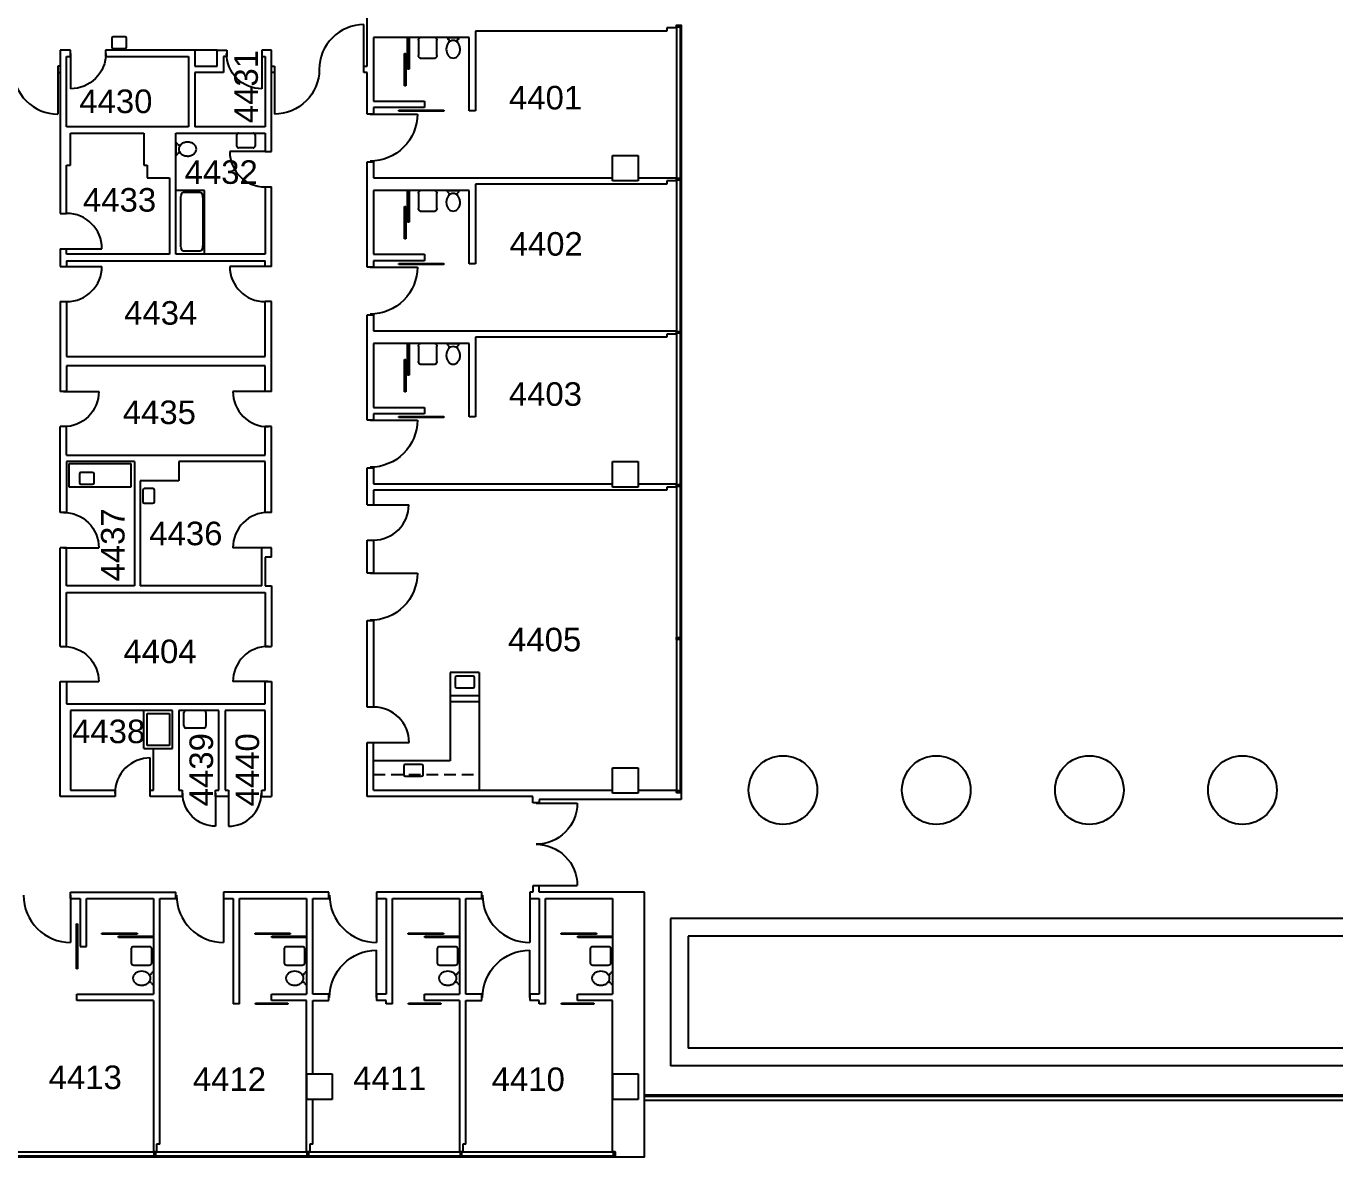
# Model space of a CAD drawing. Extents: x 338 to 7662, y 1527 to 4803.
# Drawn here: x 4984 to 6318, y 1660 to 2813 of the extents above; entities that cross this region are included whole.
import ezdxf

# ---------------------------------------------------------------- set-up
doc = ezdxf.new("R2010")
doc.units = 0
doc.header["$LTSCALE"] = 96
doc.header["$MEASUREMENT"] = 0
doc.linetypes.add('HIDDEN2', pattern=[0.1875, 0.125, -0.0625])
doc.layers.get('0').update_dxf_attribs({"linetype": 'CONTINUOUS'})
for name, color, linetype in [('A-ANNO-TX192', 4, 'CONTINUOUS'), ('A-COLS', 5, 'CONTINUOUS'), ('A-DOOR', 2, 'CONTINUOUS'), ('A-FLOR-CASE', 3, 'CONTINUOUS'), ('A-FLOR-CASE-UPPR', 3, 'HIDDEN2'), ('A-FLOR-HRAL', 1, 'CONTINUOUS'), ('A-FLOR-PFIX', 2, 'CONTINUOUS'), ('A-FURN', 3, 'CONTINUOUS'), ('A-GLAZ', 2, 'CONTINUOUS'), ('A-GLAZ-SILL', 1, 'CONTINUOUS'), ('A-ROOF-LEVL-THICK', 3, 'CONTINUOUS'), ('A-WALL-FULL', 6, 'CONTINUOUS'), ('L-PLNT', 4, 'CONTINUOUS')]:
    doc.layers.add(name, color=color, linetype=linetype)
doc.styles.add('ARIAL', font='arial.ttf')

# ---------------------------------------------------------------- blocks, each defined once
blk = doc.blocks.new('endglaz')
blk.add_line((0, -4), (154, -4))
blk.add_lwpolyline([(156, -5), (156, 0), (154, 0), (154, -5)], close=True)
at = {"layer": 'A-GLAZ-SILL'}
for p, q in [((0, 0), (154, 0)), ((0, -5), (154, -5))]:
    blk.add_line(p, q, dxfattribs=at)

msp = doc.modelspace()

# ---------------------------------------------------------------- linework, layer by layer
at = {"layer": 'A-COLS'}
for p, q in [((5582, 2655), (5582, 2681)), ((5582, 2681), (5608, 2681)), ((5608, 2681), (5608, 2655)), ((5608, 2655), (5582, 2655)), ((5582, 2369), (5608, 2369)), ((5582, 2343), (5582, 2369)), ((5608, 2369), (5608, 2343)), ((5608, 2343), (5582, 2343)), ((5582, 2057), (5608, 2057)), ((5582, 2031), (5582, 2057)), ((5608, 2057), (5608, 2031)), ((5608, 2031), (5582, 2031)), ((5270, 1745), (5296, 1745)), ((5270, 1745), (5270, 1719)), ((5296, 1745), (5296, 1719)), ((5582, 1745), (5608, 1745)), ((5582, 1745), (5582, 1719)), ((5608, 1745), (5608, 1719)), ((5296, 1719), (5270, 1719)), ((5608, 1719), (5582, 1719))]:
    msp.add_line(p, q, dxfattribs=at)
at = {"layer": 'A-DOOR'}
for p, q in [((5328.6, 2768.75), (5328.6, 2814.35)), ((5373, 2801.25), (5374.52583, 2801.25)), ((5373, 2769), (5373, 2801.25)), ((5374.52583, 2801.25), (5374.52583, 2769)), ((5029.5, 2785), (5029.5, 2749)), ((5224.5, 2785), (5224.5, 2749)), ((5370, 2785), (5371.261, 2785.0056)), ((5370, 2752), (5370, 2785)), ((5371.261, 2785.0056), (5371.261, 2752)), ((5016.6, 2768.75), (5016.6, 2723.15)), ((5237.4, 2768.75), (5237.4, 2723.15)), ((5374.52583, 2769), (5373, 2769)), ((5371.261, 2752), (5370, 2752)), ((5335, 2723.25), (5383, 2723.25)), ((5364, 2727), (5410, 2727)), ((5364, 2726), (5364, 2727)), ((5410, 2726), (5364, 2726)), ((5410, 2727), (5410, 2726)), ((5227.75, 2685), (5191.75, 2685)), ((5373, 2645.25), (5374.52583, 2645.25)), ((5373, 2613), (5373, 2645.25)), ((5374.52583, 2645.25), (5374.52583, 2613)), ((5370, 2629), (5371.261, 2629.0056)), ((5370, 2596), (5370, 2629)), ((5371.261, 2629.0056), (5371.261, 2596)), ((5374.52583, 2613), (5373, 2613)), ((5371.261, 2596), (5370, 2596)), ((5025.5, 2586), (5061.5, 2586)), ((5025.5, 2568), (5061.5, 2568)), ((5227.75, 2568), (5191.75, 2568)), ((5335, 2567.25), (5383, 2567.25)), ((5364, 2571), (5410, 2571)), ((5364, 2570), (5364, 2571)), ((5410, 2570), (5364, 2570)), ((5410, 2571), (5410, 2570)), ((5373, 2489.25), (5374.52583, 2489.25)), ((5373, 2457), (5373, 2489.25)), ((5374.52583, 2489.25), (5374.52583, 2457)), ((5370, 2473), (5371.261, 2473.0056)), ((5370, 2440), (5370, 2473)), ((5371.261, 2473.0056), (5371.261, 2440)), ((5374.52583, 2457), (5373, 2457)), ((5022.25, 2440.5), (5058.25, 2440.5)), ((5231, 2440.5), (5195, 2440.5)), ((5371.261, 2440), (5370, 2440)), ((5364, 2415), (5410, 2415)), ((5364, 2414), (5364, 2415)), ((5410, 2415), (5410, 2414)), ((5335, 2411.25), (5383, 2411.25)), ((5410, 2414), (5364, 2414)), ((5338.25, 2325), (5374.25, 2325)), ((5022.25, 2281.25), (5058.25, 2281.25)), ((5231, 2281.25), (5195, 2281.25)), ((5335, 2255.25), (5383, 2255.25)), ((5022.25, 2144.75), (5058.25, 2144.75)), ((5231, 2144.75), (5195, 2144.75)), ((5338.6519, 2082.76798), (5374.6519, 2082.76798)), ((5110.75, 2031), (5110.75, 2067)), ((5177.375, 2031), (5177.375, 1997.4)), ((5190.375, 2031), (5190.375, 1997.4)), ((5504, 2021), (5546, 2021)), ((5504, 1937), (5546, 1937)), ((5029.5, 1927), (5029.5, 1879)), ((5185.5, 1927), (5185.5, 1879)), ((5341.5, 1927), (5341.5, 1879)), ((5497.5, 1927), (5497.5, 1879)), ((5035.5, 1852), (5035.5, 1898)), ((5035.5, 1898), (5036.5, 1898)), ((5036.5, 1898), (5036.5, 1852)), ((5061.5, 1887.25385), (5061.5, 1888.51485)), ((5061.5, 1888.51485), (5097.5, 1888.51485)), ((5097.5056, 1887.25385), (5061.5, 1887.25385)), ((5078.5, 1883.98902), (5078.5, 1885.51485)), ((5078.5, 1885.51485), (5114, 1885.51485)), ((5114, 1883.98902), (5078.5, 1883.98902)), ((5097.5, 1888.51485), (5097.5056, 1887.25385)), ((5114, 1885.51485), (5114, 1883.98902)), ((5217.5, 1887.25385), (5217.5, 1888.51485)), ((5217.5, 1888.51485), (5253.5, 1888.51485)), ((5253.5056, 1887.25385), (5217.5, 1887.25385)), ((5234.5, 1883.98902), (5234.5, 1885.51485)), ((5234.5, 1885.51485), (5270, 1885.51485)), ((5270, 1883.98902), (5234.5, 1883.98902)), ((5253.5, 1888.51485), (5253.5056, 1887.25385)), ((5270, 1885.51485), (5270, 1883.98902)), ((5373.5, 1887.25385), (5373.5, 1888.51485)), ((5373.5, 1888.51485), (5409.5, 1888.51485)), ((5409.5056, 1887.25385), (5373.5, 1887.25385)), ((5390.5, 1883.98902), (5390.5, 1885.51485)), ((5390.5, 1885.51485), (5426, 1885.51485)), ((5426, 1883.98902), (5390.5, 1883.98902)), ((5409.5, 1888.51485), (5409.5056, 1887.25385)), ((5426, 1885.51485), (5426, 1883.98902)), ((5529.5, 1887.25385), (5529.5, 1888.51485)), ((5529.5, 1888.51485), (5565.5, 1888.51485)), ((5565.5056, 1887.25385), (5529.5, 1887.25385)), ((5546.5, 1883.98902), (5546.5, 1885.51485)), ((5546.5, 1885.51485), (5582, 1885.51485)), ((5582, 1883.98902), (5546.5, 1883.98902)), ((5565.5, 1888.51485), (5565.5056, 1887.25385)), ((5582, 1885.51485), (5582, 1883.98902)), ((5341.5, 1823), (5341.5, 1871)), ((5497.5, 1823), (5497.5, 1871)), ((5036.5, 1852), (5035.5, 1852)), ((5218, 1816), (5218, 1817)), ((5218, 1817), (5251, 1817)), ((5251, 1816), (5218, 1816)), ((5251, 1817), (5251, 1816)), ((5374, 1816), (5374, 1817)), ((5374, 1817), (5407, 1817)), ((5407, 1816), (5374, 1816)), ((5407, 1817), (5407, 1816)), ((5530, 1816), (5530, 1817)), ((5530, 1817), (5563, 1817)), ((5563, 1816), (5530, 1816)), ((5563, 1817), (5563, 1816))]:
    msp.add_line(p, q, dxfattribs=at)
for centre, start, end in [((5227.75, 2685), 180, 270), ((5025.5, 2586), 0, 90), ((5025.5, 2568), 270, 0), ((5227.75, 2568), 180, 270), ((5338.25, 2325), 270, 0), ((5338.6519, 2082.76798), 360, 90)]:
    msp.add_arc(centre, 36, start, end, dxfattribs=at)
for centre, major_axis, start_param, end_param in [((5328.6, 2768.75), (-32.24407, 32.24407), 5.4977871438, 7.0685834706), ((5016.6, 2768.75), (32.24407, 32.24407), 2.3561944902, 3.926990817), ((5231, 2440.5), (-25.45584, 25.45584), 0.7853981634, 2.3561944902), ((5231, 2281.25), (25.45584, 25.45584), 0.7853981634, 2.3561944902), ((5231, 2144.75), (25.45584, 25.45584), 0.7853981634, 2.3561944902), ((5110.75, 2031), (25.45584, 25.45584), 0.7853981634, 2.3561944902), ((5190.375, 2031), (23.75879, 23.75879), 3.926990817, 5.4977871438), ((5029.5, 1927), (-33.94113, 33.94113), 0.7853981634, 2.3561944902), ((5185.5, 1927), (-33.94113, 33.94113), 0.7853981634, 2.3561944902), ((5341.5, 1927), (-33.94113, 33.94113), 0.7853981634, 2.3561944902), ((5497.5, 1927), (-33.94113, 33.94113), 0.7853981634, 2.3561944902)]:
    msp.add_ellipse(centre, major_axis=major_axis, ratio=1, start_param=start_param, end_param=end_param, dxfattribs=at)
at = {"layer": 'A-DOOR', "extrusion": (0, 0, -1)}
for centre, major_axis, start_param, end_param in [((5029.5, 2785), (25.45584, 25.45584), 0.7853981634, 2.3561944902), ((5224.5, 2785), (-25.45584, 25.45584), 3.926990817, 5.4977871438), ((5237.4, 2768.75), (-32.24407, 32.24407), 2.3561944902, 3.926990817), ((5335, 2723.25), (33.94113, 33.94113), 0.7853981634, 2.3561944902), ((5335, 2567.25), (33.94113, 33.94113), 0.7853981634, 2.3561944902), ((5022.25, 2440.5), (25.45584, 25.45584), 0.7853981634, 2.3561944902), ((5335, 2411.25), (33.94113, 33.94113), 0.7853981634, 2.3561944902), ((5022.25, 2281.25), (-25.45584, 25.45584), 0.7853981634, 2.3561944902), ((5335, 2255.25), (33.94113, 33.94113), 0.7853981634, 2.3561944902), ((5022.25, 2144.75), (-25.45584, 25.45584), 0.7853981634, 2.3561944902), ((5177.375, 2031), (23.75879, 23.75879), 2.3561944902, 3.926990817), ((5504, 2021), (29.69848, 29.69848), 0.7853981634, 2.3561944902), ((5504, 1937), (29.69848, 29.69848), 5.4977871438, 7.0685834706), ((5341.5, 1823), (-33.94113, 33.94113), 5.4977871438, 7.0685834706), ((5497.5, 1823), (-33.94113, 33.94113), 5.4977871438, 7.0685834706)]:
    msp.add_ellipse(centre, major_axis=major_axis, ratio=1, start_param=start_param, end_param=end_param, dxfattribs=at)
at = {"layer": 'A-FLOR-CASE'}
for p, q in [((5028, 2367), (5091, 2367)), ((5028, 2343), (5028, 2367)), ((5091, 2367), (5091, 2343)), ((5091, 2343), (5028, 2343)), ((5416.29075, 2154.1453), (5416.29075, 2130.39091)), ((5446.12073, 2154.1453), (5416.29075, 2154.1453)), ((5446.12073, 2154.1453), (5446.12073, 2130.39091)), ((5416.29075, 2124.2179), (5416.29075, 2064.10872)), ((5446.12073, 2124.2179), (5446.12073, 2034.25)), ((5416.29075, 2064.10872), (5338.25, 2064.10872))]:
    msp.add_line(p, q, dxfattribs=at)
at = {"layer": 'A-FLOR-CASE-UPPR'}
msp.add_line((5338.25, 2050.11194), (5446.12073, 2050.11194), dxfattribs=at)
at = {"layer": 'A-FLOR-HRAL'}
for p, q in [((6511.5, 1723.5), (5614.5, 1723.5)), ((6511.5, 1722), (5614.5, 1722))]:
    msp.add_line(p, q, dxfattribs=at)
at = {"layer": 'A-FLOR-PFIX'}
for p, q in [((5085, 2802), (5073, 2802)), ((5071.5, 2800.5), (5071.5, 2791.5)), ((5073, 2790), (5085, 2790)), ((5086.5, 2791.5), (5086.5, 2800.5)), ((5384.125, 2798.625), (5384.125, 2782.875)), ((5402.875, 2782.875), (5402.875, 2798.625)), ((5413.5, 2801.25), (5425.5, 2801.25)), ((5386, 2780.25), (5401, 2780.25)), ((5198.875, 2690.625), (5198.875, 2701.875)), ((5217.625, 2701.875), (5217.625, 2690.625)), ((5136.75, 2693.5), (5136.75, 2681.5)), ((5215.75, 2688.75), (5200.75, 2688.75)), ((5166, 2645.25), (5136.75, 2645.25)), ((5144, 2643.5), (5162, 2643.5)), ((5166, 2580.25), (5166, 2645.25)), ((5384.125, 2642.625), (5384.125, 2626.875)), ((5402.875, 2626.875), (5402.875, 2642.625)), ((5413.5, 2645.25), (5425.5, 2645.25)), ((5141.75, 2591), (5141.75, 2636)), ((5164.25, 2636), (5164.25, 2591)), ((5386, 2624.25), (5401, 2624.25)), ((5162, 2583.5), (5144, 2583.5)), ((5384.125, 2486.625), (5384.125, 2470.875)), ((5402.875, 2470.875), (5402.875, 2486.625)), ((5413.5, 2489.25), (5425.5, 2489.25)), ((5386, 2468.25), (5401, 2468.25)), ((5038.5, 2356.5), (5038.5, 2347.5)), ((5052, 2358), (5040, 2358)), ((5053.5, 2347.5), (5053.5, 2356.5)), ((5040, 2346), (5052, 2346)), ((5103, 2340), (5103, 2328)), ((5113.5, 2341.5), (5104.5, 2341.5)), ((5115, 2328), (5115, 2340)), ((5104.5, 2326.5), (5113.5, 2326.5)), ((5421.70623, 2148.95554), (5421.70623, 2139.95554)), ((5439.8902, 2150.45554), (5423.20623, 2150.45554)), ((5441.3902, 2139.95554), (5441.3902, 2148.95554)), ((5423.20623, 2138.45554), (5439.8902, 2138.45554)), ((5145, 2099.75), (5145, 2113.25)), ((5167.5, 2113.25), (5167.5, 2099.75)), ((5165.25, 2097.5), (5147.25, 2097.5)), ((5369.19795, 2058.7718), (5369.19795, 2049.7718)), ((5387.38192, 2060.2718), (5370.69795, 2060.2718)), ((5388.88192, 2049.7718), (5388.88192, 2058.7718)), ((5370.69795, 2048.2718), (5387.38192, 2048.2718)), ((5091.25, 1872.75), (5091.25, 1857.75)), ((5109.625, 1874.625), (5093.875, 1874.625)), ((5112.25, 1857.75), (5112.25, 1872.75)), ((5247.25, 1872.75), (5247.25, 1857.75)), ((5265.625, 1874.625), (5249.875, 1874.625)), ((5268.25, 1857.75), (5268.25, 1872.75)), ((5403.25, 1872.75), (5403.25, 1857.75)), ((5421.625, 1874.625), (5405.875, 1874.625)), ((5424.25, 1857.75), (5424.25, 1872.75)), ((5559.25, 1872.75), (5559.25, 1857.75)), ((5577.625, 1874.625), (5561.875, 1874.625)), ((5580.25, 1857.75), (5580.25, 1872.75)), ((5093.875, 1855.875), (5109.625, 1855.875)), ((5249.875, 1855.875), (5265.625, 1855.875)), ((5405.875, 1855.875), (5421.625, 1855.875)), ((5561.875, 1855.875), (5577.625, 1855.875)), ((5114, 1848.5), (5114, 1836.5)), ((5270, 1848.5), (5270, 1836.5)), ((5426, 1848.5), (5426, 1836.5)), ((5582, 1848.5), (5582, 1836.5))]:
    msp.add_line(p, q, dxfattribs=at)
for centre, radius, start, end in [((5073, 2800.5), 1.5, 90, 180), ((5085, 2800.5), 1.5, 0, 90), ((5073, 2791.5), 1.5, 180, 270), ((5085, 2791.5), 1.5, 270, 0), ((5423.83705, 2789.25), 11.41267, 161.96235197, 198.03764803), ((5421.71089, 2789.94237), 9.17661, 141.82628868, 161.96235197), ((5415, 2800.75), 1.58114, 161.56505118, 251.56505118), ((5420.3602, 2791.00426), 7.45848, 117.78334671, 141.82628868), ((5413.80469, 2797.55469), 1.83236, 314.34401739, 67.69959954), ((5419.5, 2792.63692), 5.61308, 62.21665329, 117.78334671), ((5418.6398, 2791.00426), 7.45848, 38.17371132, 62.21665329), ((5425.16652, 2797.58348), 1.79486, 111.79875016, 228.25712795), ((5424, 2800.75), 1.58114, 288.43494882, 18.43494882), ((5417.28911, 2789.94237), 9.17661, 18.03764803, 38.17371132), ((5415.16295, 2789.25), 11.41267, 0, 18.03764803), ((5417.9056, 2788.6908), 8.68803, 341.96235197, 3.69039014), ((5421.71089, 2788.55763), 9.17661, 198.03764803, 218.17371132), ((5420.3602, 2787.49574), 7.45848, 218.17371132, 242.21665329), ((5419.5, 2785.86308), 5.61308, 242.21665329, 297.78334671), ((5418.6398, 2787.49574), 7.45848, 297.78334671, 321.82628868), ((5416.56401, 2789.12768), 10.09896, 321.82628868, 341.96235197), ((5137.25, 2692), 1.58114, 18.43494882, 108.43494882), ((5137.25, 2683), 1.58114, 251.56505118, 341.56505118), ((5140.44531, 2693.19531), 1.83236, 202.30040046, 315.65598261), ((5140.41652, 2681.83348), 1.79486, 41.74287205, 158.20124984), ((5145.36308, 2687.5), 5.61308, 152.21665329, 207.78334671), ((5146.99574, 2686.6398), 7.45848, 128.17371132, 152.21665329), ((5146.99574, 2688.3602), 7.45848, 207.78334671, 231.82628868), ((5148.05763, 2685.28911), 9.17661, 108.03764803, 128.17371132), ((5148.05763, 2689.71089), 9.17661, 231.82628868, 251.96235197), ((5148.75, 2683.16295), 11.41267, 71.96235197, 108.03764803), ((5148.87232, 2690.43599), 10.09896, 288.03764803, 308.17371132), ((5149.44237, 2685.28911), 9.17661, 51.82628868, 71.96235197), ((5150.50426, 2686.6398), 7.45848, 27.78334671, 51.82628868), ((5150.50426, 2688.3602), 7.45848, 308.17371132, 332.21665329), ((5152.13692, 2687.5), 5.61308, 0, 27.78334671), ((5152.13692, 2687.5), 5.61308, 332.21665329, 360), ((5148.75, 2691.83705), 11.41267, 251.96235197, 270), ((5149.3092, 2689.0944), 8.68803, 266.30960986, 288.03764803), ((5415, 2644.75), 1.58114, 161.56505118, 251.56505118), ((5420.3602, 2635.00426), 7.45848, 117.78334671, 141.82628868), ((5413.80469, 2641.55469), 1.83236, 314.34401739, 67.69959954), ((5419.5, 2636.63692), 5.61308, 62.21665329, 117.78334671), ((5418.6398, 2635.00426), 7.45848, 38.17371132, 62.21665329), ((5425.16652, 2641.58348), 1.79486, 111.79875016, 228.25712795), ((5424, 2644.75), 1.58114, 288.43494882, 18.43494882), ((5423.83705, 2633.25), 11.41267, 161.96235197, 198.03764803), ((5421.71089, 2633.94237), 9.17661, 141.82628868, 161.96235197), ((5421.71089, 2632.55763), 9.17661, 198.03764803, 218.17371132), ((5417.28911, 2633.94237), 9.17661, 18.03764803, 38.17371132), ((5416.56401, 2633.12768), 10.09896, 321.82628868, 341.96235197), ((5415.16295, 2633.25), 11.41267, 0, 18.03764803), ((5417.9056, 2632.6908), 8.68803, 341.96235197, 3.69039014), ((5420.3602, 2631.49574), 7.45848, 218.17371132, 242.21665329), ((5419.5, 2629.86308), 5.61308, 242.21665329, 297.78334671), ((5418.6398, 2631.49574), 7.45848, 297.78334671, 321.82628868), ((5421.71089, 2477.94237), 9.17661, 141.82628868, 161.96235197), ((5415, 2488.75), 1.58114, 161.56505118, 251.56505118), ((5420.3602, 2479.00426), 7.45848, 117.78334671, 141.82628868), ((5413.80469, 2485.55469), 1.83236, 314.34401739, 67.69959954), ((5419.5, 2480.63692), 5.61308, 62.21665329, 117.78334671), ((5418.6398, 2479.00426), 7.45848, 38.17371132, 62.21665329), ((5425.16652, 2485.58348), 1.79486, 111.79875016, 228.25712795), ((5424, 2488.75), 1.58114, 288.43494882, 18.43494882), ((5417.28911, 2477.94237), 9.17661, 18.03764803, 38.17371132), ((5423.83705, 2477.25), 11.41267, 161.96235197, 198.03764803), ((5421.71089, 2476.55763), 9.17661, 198.03764803, 218.17371132), ((5420.3602, 2475.49574), 7.45848, 218.17371132, 242.21665329), ((5419.5, 2473.86308), 5.61308, 242.21665329, 297.78334671), ((5418.6398, 2475.49574), 7.45848, 297.78334671, 321.82628868), ((5416.56401, 2477.12768), 10.09896, 321.82628868, 341.96235197), ((5415.16295, 2477.25), 11.41267, 0, 18.03764803), ((5417.9056, 2476.6908), 8.68803, 341.96235197, 3.69039014), ((5040, 2356.5), 1.5, 90, 180), ((5052, 2356.5), 1.5, 0, 90), ((5040, 2347.5), 1.5, 180, 270), ((5052, 2347.5), 1.5, 270, 0), ((5104.5, 2340), 1.5, 90, 180), ((5113.5, 2340), 1.5, 0, 90), ((5104.5, 2328), 1.5, 180, 270), ((5113.5, 2328), 1.5, 270, 0), ((5423.20623, 2148.95554), 1.5, 90, 180), ((5439.8902, 2148.95554), 1.5, 0, 90), ((5423.20623, 2139.95554), 1.5, 180, 270), ((5439.8902, 2139.95554), 1.5, 270, 0), ((5370.69795, 2058.7718), 1.5, 90, 180), ((5387.38192, 2058.7718), 1.5, 0, 90), ((5370.69795, 2049.7718), 1.5, 180, 270), ((5387.38192, 2049.7718), 1.5, 270, 0), ((5098.61308, 1842.5), 5.61308, 152.21665329, 207.78334671), ((5100.24574, 1841.6398), 7.45848, 128.17371132, 152.21665329), ((5101.30763, 1840.28911), 9.17661, 108.03764803, 128.17371132), ((5102, 1838.16295), 11.41267, 71.96235197, 108.03764803), ((5102.69237, 1840.28911), 9.17661, 51.82628868, 71.96235197), ((5103.75426, 1841.6398), 7.45848, 27.78334671, 51.82628868), ((5110.30469, 1848.19531), 1.83236, 224.34401739, 337.69959954), ((5105.38692, 1842.5), 5.61308, 360, 27.78334671), ((5105.38692, 1842.5), 5.61308, 332.21665329, 0), ((5113.5, 1847), 1.58114, 71.56505118, 161.56505118), ((5254.61308, 1842.5), 5.61308, 152.21665329, 207.78334671), ((5256.24574, 1841.6398), 7.45848, 128.17371132, 152.21665329), ((5257.30763, 1840.28911), 9.17661, 108.03764803, 128.17371132), ((5258, 1838.16295), 11.41267, 71.96235197, 108.03764803), ((5258.69237, 1840.28911), 9.17661, 51.82628868, 71.96235197), ((5259.75426, 1841.6398), 7.45848, 27.78334671, 51.82628868), ((5266.30469, 1848.19531), 1.83236, 224.34401739, 337.69959954), ((5261.38692, 1842.5), 5.61308, 360, 27.78334671), ((5261.38692, 1842.5), 5.61308, 332.21665329, 0), ((5269.5, 1847), 1.58114, 71.56505118, 161.56505118), ((5410.61308, 1842.5), 5.61308, 152.21665329, 207.78334671), ((5412.24574, 1841.6398), 7.45848, 128.17371132, 152.21665329), ((5413.30763, 1840.28911), 9.17661, 108.03764803, 128.17371132), ((5414, 1838.16295), 11.41267, 71.96235197, 108.03764803), ((5414.69237, 1840.28911), 9.17661, 51.82628868, 71.96235197), ((5415.75426, 1841.6398), 7.45848, 27.78334671, 51.82628868), ((5422.30469, 1848.19531), 1.83236, 224.34401739, 337.69959954), ((5417.38692, 1842.5), 5.61308, 360, 27.78334671), ((5417.38692, 1842.5), 5.61308, 332.21665329, 0), ((5425.5, 1847), 1.58114, 71.56505118, 161.56505118), ((5566.61308, 1842.5), 5.61308, 152.21665329, 207.78334671), ((5568.24574, 1841.6398), 7.45848, 128.17371132, 152.21665329), ((5569.30763, 1840.28911), 9.17661, 108.03764803, 128.17371132), ((5570, 1838.16295), 11.41267, 71.96235197, 108.03764803), ((5570.69237, 1840.28911), 9.17661, 51.82628868, 71.96235197), ((5571.75426, 1841.6398), 7.45848, 27.78334671, 51.82628868), ((5578.30469, 1848.19531), 1.83236, 224.34401739, 337.69959954), ((5573.38692, 1842.5), 5.61308, 360, 27.78334671), ((5573.38692, 1842.5), 5.61308, 332.21665329, 0), ((5581.5, 1847), 1.58114, 71.56505118, 161.56505118), ((5100.24574, 1843.3602), 7.45848, 207.78334671, 231.82628868), ((5101.87768, 1845.43599), 10.09896, 231.82628868, 251.96235197), ((5101.4408, 1844.0944), 8.68803, 251.96235197, 273.69039014), ((5102, 1846.83705), 11.41267, 270, 288.03764803), ((5102.69237, 1844.71089), 9.17661, 288.03764803, 308.17371132), ((5103.75426, 1843.3602), 7.45848, 308.17371132, 332.21665329), ((5110.33348, 1836.83348), 1.79486, 21.79875016, 138.25712795), ((5113.5, 1838), 1.58114, 198.43494882, 288.43494882), ((5256.24574, 1843.3602), 7.45848, 207.78334671, 231.82628868), ((5257.87768, 1845.43599), 10.09896, 231.82628868, 251.96235197), ((5257.4408, 1844.0944), 8.68803, 251.96235197, 273.69039014), ((5258, 1846.83705), 11.41267, 270, 288.03764803), ((5258.69237, 1844.71089), 9.17661, 288.03764803, 308.17371132), ((5259.75426, 1843.3602), 7.45848, 308.17371132, 332.21665329), ((5266.33348, 1836.83348), 1.79486, 21.79875016, 138.25712795), ((5269.5, 1838), 1.58114, 198.43494882, 288.43494882), ((5412.24574, 1843.3602), 7.45848, 207.78334671, 231.82628868), ((5413.87768, 1845.43599), 10.09896, 231.82628868, 251.96235197), ((5413.4408, 1844.0944), 8.68803, 251.96235197, 273.69039014), ((5414, 1846.83705), 11.41267, 270, 288.03764803), ((5414.69237, 1844.71089), 9.17661, 288.03764803, 308.17371132), ((5415.75426, 1843.3602), 7.45848, 308.17371132, 332.21665329), ((5422.33348, 1836.83348), 1.79486, 21.79875016, 138.25712795), ((5425.5, 1838), 1.58114, 198.43494882, 288.43494882), ((5568.24574, 1843.3602), 7.45848, 207.78334671, 231.82628868), ((5569.87768, 1845.43599), 10.09896, 231.82628868, 251.96235197), ((5569.4408, 1844.0944), 8.68803, 251.96235197, 273.69039014), ((5570, 1846.83705), 11.41267, 270, 288.03764803), ((5570.69237, 1844.71089), 9.17661, 288.03764803, 308.17371132), ((5571.75426, 1843.3602), 7.45848, 308.17371132, 332.21665329), ((5578.33348, 1836.83348), 1.79486, 21.79875016, 138.25712795), ((5581.5, 1838), 1.58114, 198.43494882, 288.43494882)]:
    msp.add_arc(centre, radius, start, end, dxfattribs=at)
at = {"layer": 'A-FLOR-PFIX', "extrusion": (0, 0, -1)}
for centre, major_axis, ratio, start_param, end_param in [((5386, 2798.625), (0, 2.625), 0.7142857143, 4.7123889804, 6.2831853072), ((5401, 2798.625), (0, 2.625), 0.7142857143, 0, 1.5707963268), ((5386, 2782.875), (0, 2.625), 0.7142857143, 3.1415926536, 4.7123889804), ((5401, 2782.875), (0, 2.625), 0.7142857143, 1.5707963268, 3.1415926536), ((5144, 2636), (0, 7.5), 0.3, 4.7123889804, 6.2831853072), ((5162, 2636), (0, 7.5), 0.3, 0, 1.5707963268), ((5386, 2642.625), (0, 2.625), 0.7142857143, 4.7123889804, 6.2831853072), ((5401, 2642.625), (0, 2.625), 0.7142857143, 0, 1.5707963268), ((5386, 2626.875), (0, 2.625), 0.7142857143, 3.1415926536, 4.7123889804), ((5401, 2626.875), (0, 2.625), 0.7142857143, 1.5707963268, 3.1415926536), ((5144, 2591), (0, 7.5), 0.3, 3.1415926536, 4.7123889804), ((5162, 2591), (0, 7.5), 0.3, 1.5707963268, 3.1415926536), ((5386, 2486.625), (0, 2.625), 0.7142857143, 4.7123889804, 6.2831853072), ((5401, 2486.625), (0, 2.625), 0.7142857143, 0, 1.5707963268), ((5386, 2470.875), (0, 2.625), 0.7142857143, 3.1415926536, 4.7123889804), ((5401, 2470.875), (0, 2.625), 0.7142857143, 1.5707963268, 3.1415926536)]:
    msp.add_ellipse(centre, major_axis=major_axis, ratio=ratio, start_param=start_param, end_param=end_param, dxfattribs=at)
at = {"layer": 'A-FLOR-PFIX'}
for centre, major_axis, ratio, start_param, end_param in [((5200.75, 2701.875), (1.32583, 1.32583), 1, 0.7853981634, 2.3561944902), ((5215.75, 2701.875), (1.32583, 1.32583), 1, 5.4977871438, 7.0685834706), ((5200.75, 2690.625), (1.32583, 1.32583), 1, 2.3561944902, 3.926990817), ((5215.75, 2690.625), (1.32583, 1.32583), 1, 3.926990817, 5.4977871438), ((5147.25, 2113.25), (1.59099, 1.59099), 1, 0.7853981634, 2.3561944902), ((5165.25, 2113.25), (1.59099, 1.59099), 1, 5.4977871438, 7.0685834706), ((5147.25, 2099.75), (1.59099, 1.59099), 1, 2.3561944902, 3.926990817), ((5165.25, 2099.75), (1.59099, 1.59099), 1, 3.926990817, 5.4977871438), ((5093.875, 1872.75), (2.625, 0), 0.7142857143, 1.5707963268, 3.1415926536), ((5109.625, 1872.75), (2.625, 0), 0.7142857143, 6.2831853072, 7.853981634), ((5249.875, 1872.75), (2.625, 0), 0.7142857143, 1.5707963268, 3.1415926536), ((5265.625, 1872.75), (2.625, 0), 0.7142857143, 6.2831853072, 7.853981634), ((5405.875, 1872.75), (2.625, 0), 0.7142857143, 1.5707963268, 3.1415926536), ((5421.625, 1872.75), (2.625, 0), 0.7142857143, 6.2831853072, 7.853981634), ((5561.875, 1872.75), (2.625, 0), 0.7142857143, 1.5707963268, 3.1415926536), ((5577.625, 1872.75), (2.625, 0), 0.7142857143, 6.2831853072, 7.853981634), ((5093.875, 1857.75), (2.625, 0), 0.7142857143, 3.1415926536, 4.7123889804), ((5109.625, 1857.75), (2.625, 0), 0.7142857143, 4.7123889804, 6.2831853072), ((5249.875, 1857.75), (2.625, 0), 0.7142857143, 3.1415926536, 4.7123889804), ((5265.625, 1857.75), (2.625, 0), 0.7142857143, 4.7123889804, 6.2831853072), ((5405.875, 1857.75), (2.625, 0), 0.7142857143, 3.1415926536, 4.7123889804), ((5421.625, 1857.75), (2.625, 0), 0.7142857143, 4.7123889804, 6.2831853072), ((5561.875, 1857.75), (2.625, 0), 0.7142857143, 3.1415926536, 4.7123889804), ((5577.625, 1857.75), (2.625, 0), 0.7142857143, 4.7123889804, 6.2831853072)]:
    msp.add_ellipse(centre, major_axis=major_axis, ratio=ratio, start_param=start_param, end_param=end_param, dxfattribs=at)
at = {"layer": 'A-FURN'}
msp.add_line((5179, 2788.25), (5156.25, 2788.25), dxfattribs=at)
at = {"layer": 'A-GLAZ'}
msp.add_lwpolyline([(5652, 2811.75), (5647, 2811.75), (5647, 2813.75), (5652, 2813.75)], close=True, dxfattribs=at)
at = {"layer": 'A-ROOF-LEVL-THICK'}
msp.add_line((6511.5, 1718), (5614.5, 1718), dxfattribs=at)
at = {"layer": 'A-WALL-FULL'}
for p, q in [((5331.75, 2772), (5331.75, 2830.5)), ((5637.25, 2807.75), (5442.25, 2807.75)), ((5442.25, 2807.75), (5442.25, 2726.5)), ((5637.25, 2811), (5637.25, 2807.75)), ((5647, 2811), (5637.25, 2811)), ((5019, 2788.25), (5019, 2622)), ((5029.5, 2788.25), (5019, 2788.25)), ((5029.5, 2781.75), (5029.5, 2788.25)), ((5065.25, 2788.25), (5065.25, 2781.75)), ((5156.25, 2788.25), (5065.25, 2788.25)), ((5156.25, 2788.25), (5156.25, 2772)), ((5179, 2772), (5179, 2788.25)), ((5179, 2788.25), (5188.75, 2788.25)), ((5188.75, 2788.25), (5188.75, 2781.75)), ((5224.5, 2788.25), (5224.5, 2781.75)), ((5234.25, 2788.25), (5224.5, 2788.25)), ((5234.25, 2685), (5234.25, 2788.25)), ((5435.75, 2801.25), (5338.25, 2801.25)), ((5338.25, 2801.25), (5338.25, 2736.25)), ((5435.75, 2726.5), (5435.75, 2801.25)), ((5025.5, 2781.75), (5029.5, 2781.75)), ((5025.5, 2710.25), (5025.5, 2781.75)), ((5065.25, 2781.75), (5149.75, 2781.75)), ((5149.75, 2781.75), (5149.75, 2710.25)), ((5185.5, 2781.75), (5185.5, 2765.5)), ((5188.75, 2781.75), (5185.5, 2781.75)), ((5224.5, 2781.75), (5227.75, 2781.75)), ((5227.75, 2781.75), (5227.75, 2710.25)), ((5019, 2772), (5016.5, 2772)), ((5016.5, 2772), (5016.5, 2765.5)), ((5016.5, 2765.5), (5019, 2765.5)), ((5156.25, 2772), (5179, 2772)), ((5156.25, 2765.5), (5156.25, 2710.25)), ((5185.5, 2765.5), (5156.25, 2765.5)), ((5234.25, 2772), (5237.5, 2772)), ((5237.5, 2765.5), (5234.25, 2765.5)), ((5237.5, 2772), (5237.5, 2765.5)), ((5328.5, 2765.5), (5328.5, 2772)), ((5328.5, 2772), (5331.75, 2772)), ((5331.75, 2765.5), (5328.5, 2765.5)), ((5331.75, 2723.25), (5331.75, 2765.5)), ((5338.25, 2736.25), (5390.25, 2736.25)), ((5390.25, 2736.25), (5390.25, 2729.75)), ((5338.25, 2723.25), (5331.75, 2723.25)), ((5390.25, 2729.75), (5338.25, 2729.75)), ((5338.25, 2729.75), (5338.25, 2723.25)), ((5442.25, 2726.5), (5435.75, 2726.5)), ((5149.75, 2710.25), (5025.5, 2710.25)), ((5227.75, 2710.25), (5156.25, 2710.25)), ((5029.5, 2703.75), (5104.25, 2703.75)), ((5029.5, 2671.25), (5029.5, 2703.75)), ((5104.25, 2703.75), (5104.25, 2671.25)), ((5136.75, 2703.75), (5227.75, 2703.75)), ((5136.75, 2580.25), (5136.75, 2703.75)), ((5227.75, 2703.75), (5227.75, 2685)), ((5227.75, 2685), (5234.25, 2685)), ((5025.5, 2671.25), (5029.5, 2671.25)), ((5025.5, 2622), (5025.5, 2671.25)), ((5104.25, 2671.25), (5107.5, 2671.25)), ((5107.5, 2671.25), (5107.5, 2658.25)), ((5331.75, 2674.5), (5338.25, 2674.5)), ((5331.75, 2567.25), (5331.75, 2674.5)), ((5338.25, 2674.5), (5338.25, 2658.25)), ((5107.5, 2658.25), (5130.25, 2658.25)), ((5130.25, 2658.25), (5130.25, 2580.25)), ((5338.25, 2658.25), (5582, 2658.25)), ((5608, 2658.25), (5647, 2658.25)), ((5647, 2655), (5637.25, 2655)), ((5637.25, 2655), (5637.25, 2651.75)), ((5227.75, 2649), (5234.25, 2649)), ((5227.75, 2649), (5227.75, 2580.25)), ((5234.25, 2568), (5234.25, 2649)), ((5435.75, 2645.25), (5338.25, 2645.25)), ((5338.25, 2645.25), (5338.25, 2580.25)), ((5435.75, 2570.5), (5435.75, 2645.25)), ((5637.25, 2651.75), (5442.25, 2651.75)), ((5442.25, 2651.75), (5442.25, 2570.5)), ((5019, 2622), (5025.5, 2622)), ((5019, 2586), (5025.5, 2586)), ((5019, 2586), (5019, 2568)), ((5025.5, 2580.25), (5025.5, 2586)), ((5130.25, 2580.25), (5025.5, 2580.25)), ((5227.75, 2580.25), (5136.75, 2580.25)), ((5338.25, 2580.25), (5390.25, 2580.25)), ((5390.25, 2580.25), (5390.25, 2573.75)), ((5019, 2568), (5025.5, 2568)), ((5025.5, 2573.75), (5025.5, 2568)), ((5025.5, 2573.75), (5227.75, 2573.75)), ((5227.75, 2568), (5227.75, 2573.75)), ((5234.25, 2568), (5227.75, 2568)), ((5338.25, 2567.25), (5331.75, 2567.25)), ((5390.25, 2573.75), (5338.25, 2573.75)), ((5338.25, 2573.75), (5338.25, 2567.25)), ((5442.25, 2570.5), (5435.75, 2570.5)), ((5019, 2532), (5019, 2440.5)), ((5019, 2532), (5025.5, 2532)), ((5025.5, 2532), (5025.5, 2476.25)), ((5227.75, 2476.25), (5227.75, 2532)), ((5234.25, 2532), (5227.75, 2532)), ((5234.25, 2440.5), (5234.25, 2532)), ((5331.75, 2518.5), (5338.25, 2518.5)), ((5331.75, 2411.25), (5331.75, 2518.5)), ((5338.25, 2518.5), (5338.25, 2502.25)), ((5338.25, 2502.25), (5647, 2502.25)), ((5442.25, 2495.75), (5442.25, 2414.5)), ((5637.25, 2495.75), (5442.25, 2495.75)), ((5647, 2499), (5637.25, 2499)), ((5637.25, 2499), (5637.25, 2495.75)), ((5338.25, 2489.25), (5338.25, 2424.25)), ((5435.75, 2489.25), (5338.25, 2489.25)), ((5435.75, 2414.5), (5435.75, 2489.25)), ((5025.5, 2476.25), (5227.75, 2476.25)), ((5227.75, 2466.5), (5025.5, 2466.5)), ((5025.5, 2466.5), (5025.5, 2440.5)), ((5227.75, 2440.5), (5227.75, 2466.5)), ((5025.5, 2440.5), (5019, 2440.5)), ((5234.25, 2440.5), (5227.75, 2440.5)), ((5338.25, 2424.25), (5390.25, 2424.25)), ((5338.25, 2417.75), (5338.25, 2411.25)), ((5390.25, 2417.75), (5338.25, 2417.75)), ((5390.25, 2424.25), (5390.25, 2417.75)), ((5019, 2317), (5019, 2404.75)), ((5025.5, 2404.75), (5019, 2404.75)), ((5025.5, 2375.5), (5025.5, 2404.75)), ((5227.75, 2375.5), (5227.75, 2404.75)), ((5234.25, 2404.75), (5227.75, 2404.75)), ((5234.25, 2317), (5234.25, 2404.75)), ((5338.25, 2411.25), (5331.75, 2411.25)), ((5442.25, 2414.5), (5435.75, 2414.5)), ((5025.5, 2375.5), (5227.75, 2375.5)), ((5094.5, 2369), (5025.5, 2369)), ((5025.5, 2369), (5025.5, 2317)), ((5094.5, 2369), (5094.5, 2242.25)), ((5227.75, 2369), (5140, 2369)), ((5140, 2369), (5140, 2349.5)), ((5227.75, 2317), (5227.75, 2369)), ((5331.75, 2362.5), (5338.25, 2362.5)), ((5331.75, 2325), (5331.75, 2362.5)), ((5338.25, 2362.5), (5338.25, 2346.25)), ((5140, 2349.5), (5100.5, 2349.5)), ((5100.5, 2349.5), (5100.5, 2242.25)), ((5338.25, 2346.25), (5582, 2346.25)), ((5637.25, 2339.75), (5338.25, 2339.75)), ((5338.25, 2339.75), (5338.25, 2325)), ((5608, 2346.25), (5647, 2346.25)), ((5637.25, 2343), (5637.25, 2339.75)), ((5647, 2343), (5637.25, 2343)), ((5331.75, 2325), (5338.25, 2325)), ((5025.5, 2317), (5019, 2317)), ((5234.25, 2317), (5227.75, 2317)), ((5019, 2180.5), (5019, 2281.25)), ((5025.5, 2281.25), (5019, 2281.25)), ((5025.5, 2242.25), (5025.5, 2281.25)), ((5224.5, 2242.25), (5224.5, 2281.25)), ((5234.25, 2281.25), (5227.75, 2281.25)), ((5234.25, 2271.5), (5234.25, 2281.25)), ((5331.75, 2255.25), (5331.75, 2289)), ((5331.75, 2289), (5338.25, 2289)), ((5338.25, 2289), (5338.25, 2255.25)), ((5234.25, 2271.5), (5227.75, 2271.5)), ((5227.75, 2271.5), (5227.75, 2242.25)), ((5338.25, 2255.25), (5331.75, 2255.25)), ((5094.5, 2242.25), (5025.5, 2242.25)), ((5224.5, 2242.25), (5100.5, 2242.25)), ((5227.75, 2242.25), (5234.25, 2242.25)), ((5234.25, 2242.25), (5234.25, 2180.5)), ((5025.5, 2180.5), (5025.5, 2235.75)), ((5025.5, 2235.75), (5227.75, 2235.75)), ((5227.75, 2235.75), (5227.75, 2180.5)), ((5331.75, 2207.19839), (5338.25, 2207.19839)), ((5331.75, 2118.70523), (5331.75, 2207.19839)), ((5338.25, 2207.19839), (5338.25, 2118.70523)), ((5019, 2180.5), (5025.5, 2180.5)), ((5227.75, 2180.5), (5234.25, 2180.5)), ((5019, 2027.75), (5019, 2144.75)), ((5019, 2144.75), (5025.5, 2144.75)), ((5025.5, 2144.75), (5025.5, 2122)), ((5227.75, 2122), (5227.75, 2144.75)), ((5227.75, 2144.75), (5234.25, 2144.75)), ((5234.25, 2144.75), (5234.25, 2027.75)), ((5025.5, 2122), (5227.75, 2122)), ((5446.12073, 2130.39091), (5416.29075, 2130.39091)), ((5416.29075, 2130.39091), (5416.29075, 2124.2179)), ((5446.12073, 2124.2179), (5416.29075, 2124.2179)), ((5446.12073, 2130.39091), (5446.12073, 2124.2179)), ((5133.5, 2115.5), (5029.5, 2115.5)), ((5029.5, 2115.5), (5029.5, 2034.25)), ((5104.25, 2076.5), (5104.25, 2115.5)), ((5107.5, 2112.25), (5130.25, 2112.25)), ((5107.5, 2079.75), (5107.5, 2112.25)), ((5130.25, 2112.25), (5130.25, 2079.75)), ((5133.5, 2076.5), (5133.5, 2115.5)), ((5140, 2115.5), (5140, 2034.25)), ((5180.625, 2115.5), (5140, 2115.5)), ((5180.625, 2034.25), (5180.625, 2115.5)), ((5187.125, 2115.5), (5187.125, 2034.25)), ((5227.75, 2115.5), (5187.125, 2115.5)), ((5227.75, 2034.25), (5227.75, 2115.5)), ((5338.25, 2118.70523), (5331.75, 2118.70523)), ((5331.75, 2027.75), (5331.75, 2082.57202)), ((5331.75, 2082.57202), (5338.28449, 2082.57202)), ((5338.25, 2034.25), (5338.25, 2082.6361)), ((5104.25, 2076.5), (5133.5, 2076.5)), ((5130.25, 2079.75), (5107.5, 2079.75)), ((5114, 2034.25), (5114, 2076.5)), ((5075, 2027.75), (5019, 2027.75)), ((5029.5, 2034.25), (5075, 2034.25)), ((5075, 2034.25), (5075, 2027.75)), ((5110.75, 2027.75), (5110.75, 2034.25)), ((5110.75, 2034.25), (5114, 2034.25)), ((5143.25, 2027.75), (5110.75, 2027.75)), ((5140, 2034.25), (5143.25, 2034.25)), ((5143.25, 2034.25), (5143.25, 2027.75)), ((5177.375, 2027.75), (5177.375, 2034.25)), ((5177.375, 2034.25), (5180.625, 2034.25)), ((5190.375, 2027.75), (5177.375, 2027.75)), ((5187.125, 2034.25), (5190.375, 2034.25)), ((5190.375, 2034.25), (5190.375, 2027.75)), ((5224.5, 2027.75), (5224.5, 2034.25)), ((5224.5, 2034.25), (5227.75, 2034.25)), ((5224.5, 2027.75), (5234.25, 2027.75)), ((5500.75, 2027.75), (5331.75, 2027.75)), ((5338.25, 2034.25), (5582, 2034.25)), ((5500.75, 2021.25), (5500.75, 2027.75)), ((5608, 2034.25), (5647, 2034.25)), ((5647, 2034.25), (5647, 2031.75)), ((5647, 2031.75), (5652, 2031.75)), ((5652, 2031.75), (5652, 2024.5)), ((5507.25, 2021.25), (5500.75, 2021.25)), ((5652, 2024.5), (5507.25, 2024.5)), ((5507.25, 2024.5), (5507.25, 2021.25)), ((5507.25, 1936.75), (5500.75, 1936.75)), ((5500.75, 1936.75), (5500.75, 1930.25)), ((5507.25, 1930.25), (5507.25, 1936.75)), ((5029.5, 1923.75), (5029.5, 1930.25)), ((5029.5, 1930.25), (5136.75, 1930.25)), ((5029.5, 1923.75), (5039.25, 1923.75)), ((5039.25, 1923.75), (5039.25, 1875)), ((5045.75, 1923.75), (5114, 1923.75)), ((5045.75, 1875), (5045.75, 1923.75)), ((5114, 1923.75), (5114, 1826.25)), ((5120.5, 1673.5), (5120.5, 1923.75)), ((5120.5, 1923.75), (5136.75, 1923.75)), ((5136.75, 1923.75), (5136.75, 1930.25)), ((5292.75, 1930.25), (5185.5, 1930.25)), ((5185.5, 1930.25), (5185.5, 1923.75)), ((5185.5, 1923.75), (5195.25, 1923.75)), ((5195.25, 1923.75), (5195.25, 1816.5)), ((5201.75, 1816.5), (5201.75, 1923.75)), ((5201.75, 1923.75), (5270, 1923.75)), ((5270, 1923.75), (5270, 1826.25)), ((5276.5, 1826.25), (5276.5, 1923.75)), ((5276.5, 1923.75), (5292.75, 1923.75)), ((5292.75, 1923.75), (5292.75, 1930.25)), ((5448.75, 1930.25), (5341.5, 1930.25)), ((5341.5, 1930.25), (5341.5, 1923.75)), ((5341.5, 1923.75), (5351.25, 1923.75)), ((5351.25, 1923.75), (5351.25, 1826.25)), ((5357.75, 1816.5), (5357.75, 1923.75)), ((5357.75, 1923.75), (5426, 1923.75)), ((5426, 1923.75), (5426, 1826.25)), ((5432.5, 1826.25), (5432.5, 1923.75)), ((5432.5, 1923.75), (5448.75, 1923.75)), ((5448.75, 1923.75), (5448.75, 1930.25)), ((5500.75, 1930.25), (5497.5, 1930.25)), ((5497.5, 1930.25), (5497.5, 1923.75)), ((5497.5, 1923.75), (5507.25, 1923.75)), ((5614.5, 1930.25), (5507.25, 1930.25)), ((5507.25, 1923.75), (5507.25, 1826.25)), ((5513.75, 1923.75), (5582, 1923.75)), ((5513.75, 1816.5), (5513.75, 1923.75)), ((5582, 1923.75), (5582, 1826.25)), ((5039.25, 1875), (5045.75, 1875)), ((5036, 1819.75), (5036, 1826.25)), ((5036, 1826.25), (5114, 1826.25)), ((5114, 1819.75), (5036, 1819.75)), ((5114, 1819.75), (5114, 1665.5)), ((5201.75, 1816.5), (5195.25, 1816.5)), ((5234.25, 1826.25), (5270, 1826.25)), ((5234.25, 1819.75), (5234.25, 1826.25)), ((5270, 1819.75), (5234.25, 1819.75)), ((5270, 1665.5), (5270, 1819.75)), ((5292.75, 1826.25), (5276.5, 1826.25)), ((5276.5, 1745), (5276.5, 1819.75)), ((5276.5, 1819.75), (5292.75, 1819.75)), ((5292.75, 1819.75), (5292.75, 1826.25)), ((5341.5, 1826.25), (5341.5, 1819.75)), ((5351.25, 1826.25), (5341.5, 1826.25)), ((5351.25, 1819.75), (5341.5, 1819.75)), ((5351.25, 1816.5), (5351.25, 1819.75)), ((5357.75, 1816.5), (5351.25, 1816.5)), ((5390.25, 1826.25), (5426, 1826.25)), ((5390.25, 1819.75), (5390.25, 1826.25)), ((5426, 1819.75), (5390.25, 1819.75)), ((5426, 1819.75), (5426, 1665.5)), ((5448.75, 1826.25), (5432.5, 1826.25)), ((5432.5, 1673.5), (5432.5, 1819.75)), ((5432.5, 1819.75), (5448.75, 1819.75)), ((5448.75, 1819.75), (5448.75, 1826.25)), ((5507.25, 1826.25), (5497.5, 1826.25)), ((5497.5, 1826.25), (5497.5, 1819.75)), ((5507.25, 1819.75), (5497.5, 1819.75)), ((5507.25, 1816.5), (5507.25, 1819.75)), ((5513.75, 1816.5), (5507.25, 1816.5)), ((5546.25, 1819.75), (5546.25, 1826.25)), ((5546.25, 1826.25), (5582, 1826.25)), ((5582, 1819.75), (5546.25, 1819.75)), ((5582, 1665.5), (5582, 1819.75)), ((5276.5, 1673.5), (5276.5, 1719)), ((5120.5, 1673.5), (5117.25, 1673.5)), ((5117.25, 1673.5), (5117.25, 1665.5)), ((5276.5, 1673.5), (5273.25, 1673.5)), ((5273.25, 1673.5), (5273.25, 1665.5)), ((5432.5, 1673.5), (5429.25, 1673.5)), ((5429.25, 1673.5), (5429.25, 1665.5)), ((5117.25, 1665.5), (5114, 1665.5)), ((5273.25, 1665.5), (5270, 1665.5)), ((5429.25, 1665.5), (5426, 1665.5))]:
    msp.add_line(p, q, dxfattribs=at)
msp.add_lwpolyline([(5582, 1665.5), (5584.5, 1665.5), (5584.5, 1660.5), (5614.5, 1660.5), (5614.5, 1930.25)], dxfattribs=at)
at = {"layer": 'L-PLNT'}
for p, q in [((6495, 1903.25), (5641, 1903.25)), ((5641, 1903.25), (5641, 1753.25)), ((6477, 1885.25), (5659, 1885.25)), ((5659, 1885.25), (5659, 1771.25)), ((6477, 1771.25), (5659, 1771.25)), ((6495, 1753.25), (5641, 1753.25))]:
    msp.add_line(p, q, dxfattribs=at)
for centre in [(5755.70746, 2034.25), (5912, 2034.25), (6068, 2034.25), (6224, 2034.25)]:
    msp.add_circle(centre, 35, dxfattribs=at)

# ---------------------------------------------------------------- block references
at = {"layer": 'A-GLAZ', "xscale": -1, "rotation": 90}
for p in [(5647, 2811.75), (5647, 2655.75), (5647, 2499.75), (5647, 2343.75), (5647, 2187.75)]:
    msp.add_blockref('endglaz', p, dxfattribs=at)
at = {"layer": 'A-GLAZ'}
for p in [(4960.5, 1665.5), (5116.5, 1665.5), (5272.5, 1665.5), (5428.5, 1665.5)]:
    msp.add_blockref('endglaz', p, dxfattribs=at)

# ---------------------------------------------------------------- texts
at = {"layer": 'A-ANNO-TX192', "style": 'ARIAL'}
for s, p in [('4431', (5220.42432, 2713.89348)), ('4437', (5084.4981, 2246.82139)), ('4439', (5174.72328, 2017.7368)), ('4440', (5221.65877, 2017.59811))]:
    msp.add_text(s, height=24, rotation=90, dxfattribs=at).set_placement(p)
for s, p in [('4430', (5038.38863, 2724.19333)), ('4401', (5476.39284, 2727.91067)), ('4432', (5145.73775, 2652.05751)), ('4433', (5042.18572, 2623.76406)), ('4402', (5477.05062, 2578.87262)), ('4434', (5084.09664, 2508.54052)), ('4403', (5476.23614, 2425.85922)), ('4435', (5082.72728, 2407.25712)), ('4436', (5109.7467, 2283.77375)), ('4404', (5083.3993, 2163.5852)), ('4405', (5475.46765, 2175.66637)), ('4438', (5031.04824, 2082.07638)), ('4413', (5007.15357, 1729.52718)), ('4412', (5154.17001, 1727.52803)), ('4411', (5317.54609, 1728.50268)), ('4410', (5458.78433, 1727.52803))]:
    msp.add_text(s, height=24, dxfattribs=at).set_placement(p)

doc.saveas('drawing.dxf')
